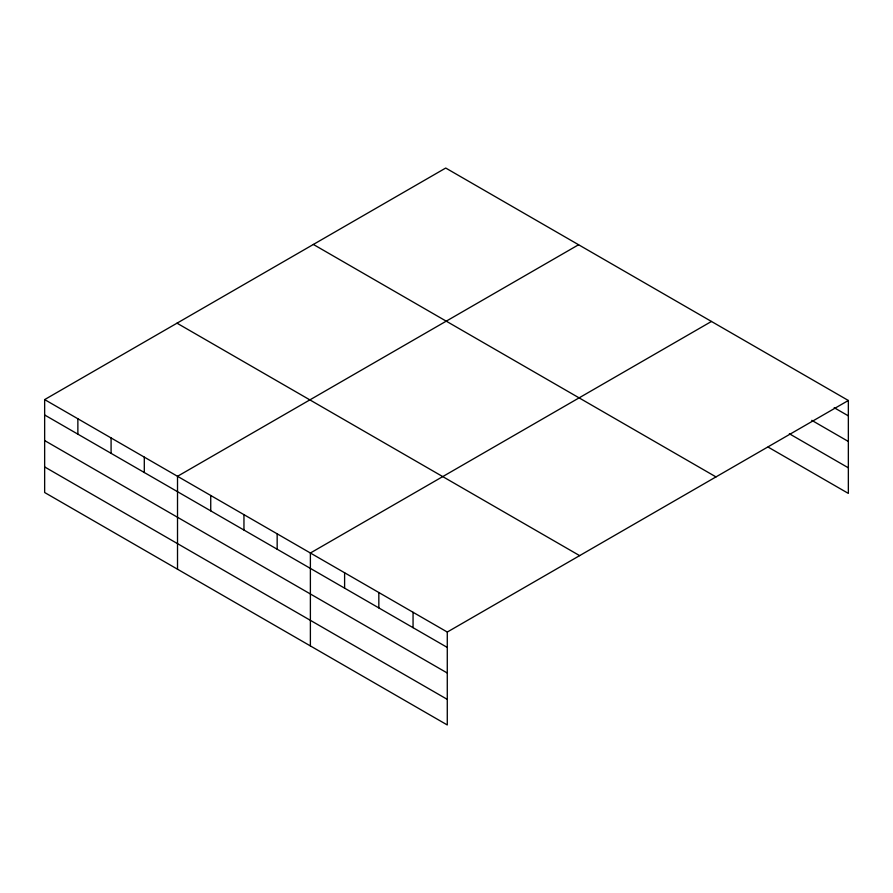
<?xml version="1.0" encoding="UTF-8"?>
<svg xmlns="http://www.w3.org/2000/svg" width="893" height="893" viewBox="0 0 893 893"><rect width="100%" height="100%" fill="white"/><g stroke="black" fill="none" stroke-linecap="round" stroke-linejoin="round"><path stroke-width="1.34" d="M44.65 399.595L447.281 632.043L447.281 724.96L44.65 492.512L44.65 399.595L445.719 168.04L848.35 400.488L848.35 493.405L768.103 447.08M578.586 244.749L177.517 476.304L177.517 569.221M711.453 321.458L310.384 553.013L310.384 645.929M447.281 632.043L848.35 400.488M834.185 407.699L848.35 415.87M811.77 420.335L848.35 441.466M789.345 433.752L848.35 467.82M313.365 244.448L715.996 476.907M177.004 323.177L579.635 555.636M44.65 414.977L447.281 647.436M44.65 440.562L447.281 673.021M44.65 466.927L447.281 699.375M413.057 612.285L413.057 627.667M378.833 592.528L378.833 607.91M344.609 572.77L344.609 588.152M277.165 533.835L277.165 549.217M243.956 514.658L243.956 530.04M210.737 495.481L210.737 510.863M144.298 457.127L144.298 472.509M111.089 437.95L111.089 453.331M77.87 418.772L77.87 434.154"/></g></svg>
